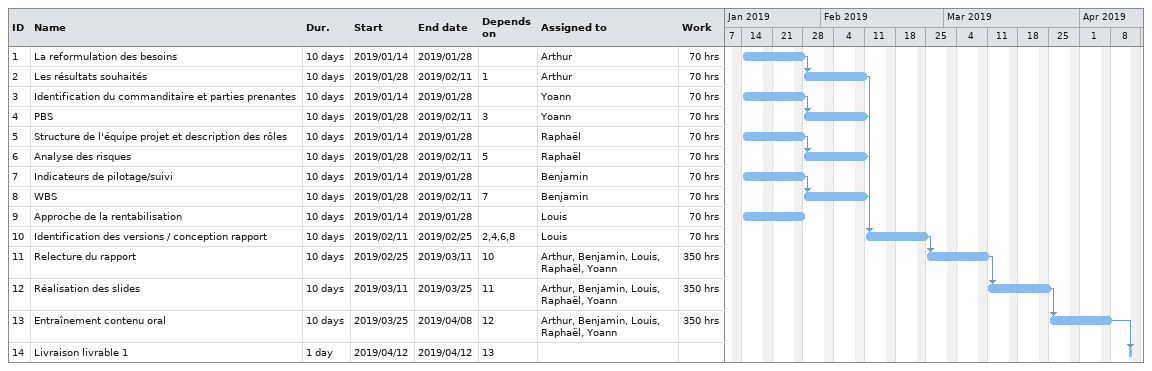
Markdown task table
| ID | Task | Duration | Start | Finish | Predecessors | Resources | Work (h) |
|---|---|---|---|---|---|---|---|
| 1 | La reformulation des besoins | 10d | 2019-01-14 | 2019-01-28 |  | Arthur | 70 |
| 2 | Les résultats souhaités | 10d | 2019-01-28 | 2019-02-11 | 1 | Arthur | 70 |
| 3 | Identification du commanditaire et parties prenantes | 10d | 2019-01-14 | 2019-01-28 |  | Yoann | 70 |
| 4 | PBS | 10d | 2019-01-28 | 2019-02-11 | 3 | Yoann | 70 |
| 5 | Structure de l'équipe projet et description des rôles | 10d | 2019-01-14 | 2019-01-28 |  | Raphaël | 70 |
| 6 | Analyse des risques | 10d | 2019-01-28 | 2019-02-11 | 5 | Raphaël | 70 |
| 7 | Indicateurs de pilotage/suivi | 10d | 2019-01-14 | 2019-01-28 |  | Benjamin | 70 |
| 8 | WBS | 10d | 2019-01-28 | 2019-02-11 | 7 | Benjamin | 70 |
| 9 | Approche de la rentabilisation | 10d | 2019-01-14 | 2019-01-28 |  | Louis | 70 |
| 10 | Identification des versions / conception rapport | 10d | 2019-02-11 | 2019-02-25 | 2, 4, 6, 8 | Louis | 70 |
| 11 | Relecture du rapport | 10d | 2019-02-25 | 2019-03-11 | 10 | Arthur, Benjamin, Louis, Raphaël, Yoann | 350 |
| 12 | Réalisation des slides | 10d | 2019-03-11 | 2019-03-25 | 11 | Arthur, Benjamin, Louis, Raphaël, Yoann | 350 |
| 13 | Entraînement contenu oral | 10d | 2019-03-25 | 2019-04-08 | 12 | Arthur, Benjamin, Louis, Raphaël, Yoann | 350 |
| 14 | Livraison livrable 1 | 1d | 2019-04-12 | 2019-04-12 | 13 |  |  |
